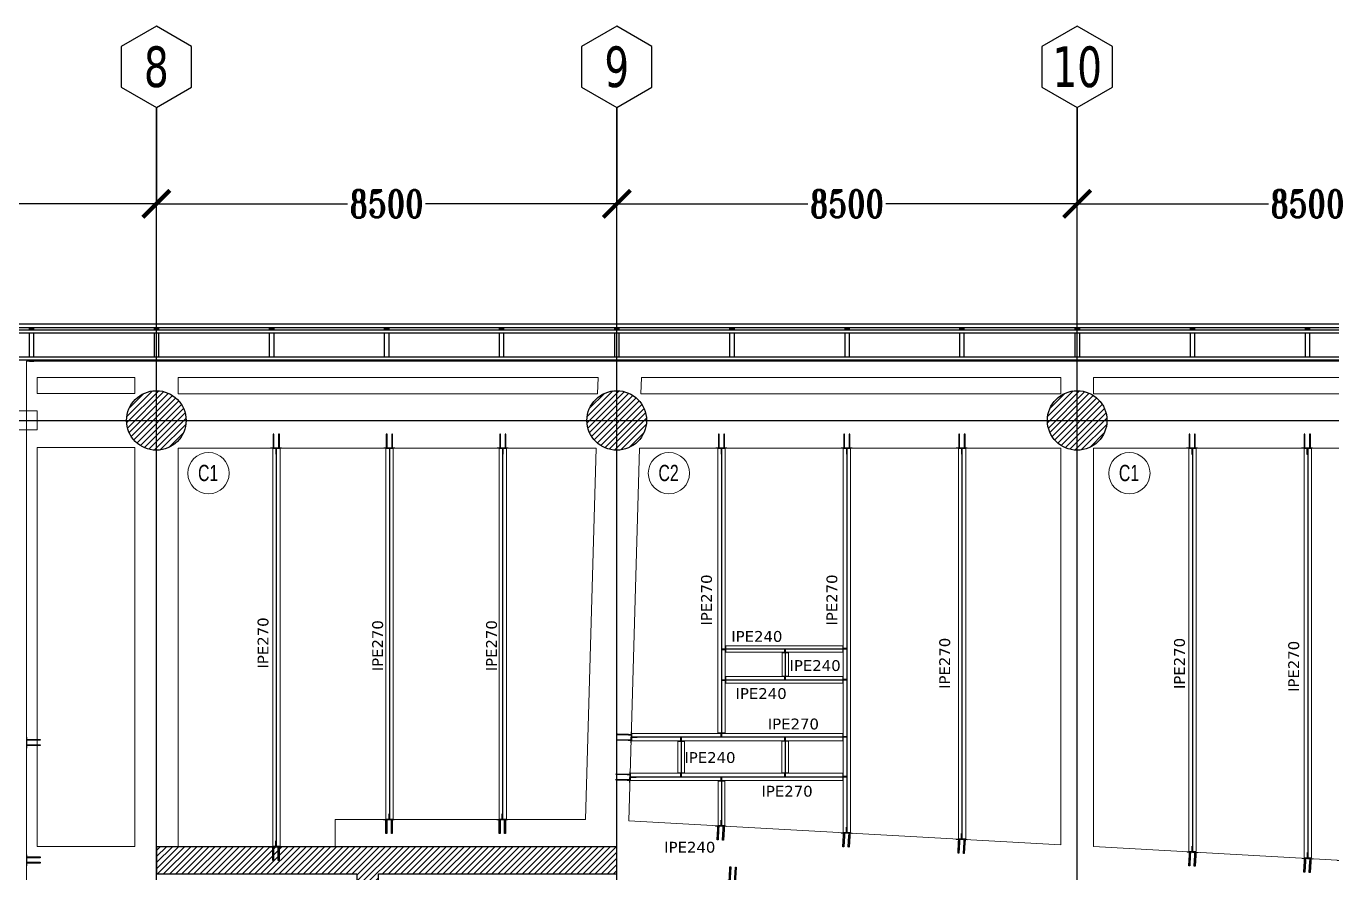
# Model space of a CAD drawing. Header units: millimetres. Extents: x -1682 to 79514, y -21906 to 33736.
# Drawn here: x 11012 to 35118, y 17147 to 32781 of the extents above; entities that cross this region are included whole.
import ezdxf
from ezdxf.enums import TextEntityAlignment as Align

# ---------------------------------------------------------------- set-up
doc = ezdxf.new("R2010")
doc.units = ezdxf.units.MM
doc.header["$LTSCALE"] = 0.9
for name, color, linetype, lineweight in [('0-3', 250, 'Continuous', 5), ('A_ALMA', 8, 'Continuous', 5), ('E_COLUMNAS-4', 1, 'Continuous', 25), ('E_TEXTO', 3, 'Continuous', 9), ('E_VIGAS', 8, 'Continuous', 9), ('E_VIGAS-1', 5, 'Continuous', 25), ('E_VIGAS-2', 10, 'Continuous', 25), ('HCB-PLATINA', 4, 'Continuous', 15), ('HCB-VIGAS', 4, 'Continuous', 15), ('VIGAS_HCB', 4, 'Continuous', 15)]:
    doc.layers.add(name, color=color, linetype=linetype, lineweight=lineweight)
for name, color, linetype in [('COTAS', 8, 'Continuous'), ('HCB-ACH_PANT', 253, 'Continuous'), ('HCB-ANCLAJE', 5, 'Continuous'), ('HCB-EJES', 1, 'Continuous'), ('HCB-ROTULOS', 2, 'Continuous'), ('HCB_PANTALLAS', 6, 'Continuous')]:
    doc.layers.add(name, color=color, linetype=linetype)
doc.styles.add('Arial Narrow', font='', dxfattribs={"width": 0.85, "height": 0.3})
doc.styles.add('ROMANT', font='romant.shx', dxfattribs={"width": 0.8})
doc.styles.add('VERDANA', font='verdana.ttf')
doc.styles.get('Arial Narrow').set_extended_font_data('Arial Narrow')
doc.dimstyles.new('1.125', dxfattribs={"dimscale": 0, "dimtxt": 500, "dimasz": 500, "dimexe": 4, "dimexo": 4, "dimgap": 15, "dimtad": 0, "dimdec": 0, "dimzin": 4, "dimdsep": 46, "dimtxsty": 'ROMANT', "dimblk": 'ARCHTICK', "dimcen": -10, "dimclrd": 256, "dimclrt": 3, "dimadec": 0, "dimazin": 0, "dimtfac": 1, "dimtdec": 0, "dimtix": 1, "dimtmove": 0, "dimatfit": 0, "dimldrblk": 'OBLIQUE', "dimfxl": 0.05, "dimtolj": 1, "dimtzin": 0, "dimarcsym": 0})

# ---------------------------------------------------------------- blocks, each defined once
blk = doc.blocks.new('EST_SFM_VIGA-METALICA-SECCION-C - EST_SFM_VIGA-METALICA-UPN160-1604346-PLANTA DE PISO 12 N_E_ _48_55m')
at = {"layer": 'E_VIGAS-1'}
for p, q in [((30.11, 0.018), (-30.277, 0.018)), ((-30.272, -0.047), (30.104, -0.047))]:
    blk.add_line(p, q, dxfattribs=at)
blk = doc.blocks.new('EST_SFM_VIGA-METALICA-SECCION-C - EST_SFM_VIGA-METALICA-UPN100-1526554-PLANTA DE PISO 12 N_E_ _48_55m')
at = {"layer": 'E_VIGAS-2'}
for p, q in [((34.942, 0.018), (-34.929, 0.018)), ((-34.929, -0.032), (34.942, -0.032))]:
    blk.add_line(p, q, dxfattribs=at)
blk = doc.blocks.new('EST_SFM_VIGA-METALICA-SECCION-C - EST_SFM_VIGA-METALICA-UPN100-1526616-PLANTA DE PISO 12 N_E_ _48_55m')
at = {"layer": 'E_VIGAS-2'}
for p, q in [((34.044, 0.032), (-34.827, 0.032)), ((-34.827, -0.018), (34.044, -0.018))]:
    blk.add_line(p, q, dxfattribs=at)
blk = doc.blocks.new('DCTIB_CNI_EST_MOD-1A-FAC_0001_rvt-2-PLANTA DE PISO 12 N_E_ _48_55m')
at = {"layer": 'E_VIGAS-1'}
for p, q in [((-68.003, 167.859), (-67.975, 167.859)), ((-68.003, 167.858), (-68.003, 167.859)), ((-67.921, 167.858), (-68.003, 167.858)), ((-68.003, 167.83), (-68.003, 167.858)), ((-67.965, 167.864), (-67.965, 167.878)), ((-67.965, 167.859), (-67.965, 167.864)), ((-67.96, 167.878), (-67.96, 167.864)), ((-67.96, 167.864), (-67.96, 167.859)), ((-67.949, 167.859), (-67.921, 167.859)), ((-67.921, 167.859), (-67.921, 167.858)), ((-67.921, 167.83), (-67.921, 167.858)), ((-65.703, 167.858), (-65.703, 167.859)), ((-65.703, 167.859), (-65.675, 167.859)), ((-65.621, 167.858), (-65.703, 167.858)), ((-65.703, 167.858), (-65.703, 167.83)), ((-65.665, 167.864), (-65.665, 167.878)), ((-65.665, 167.859), (-65.665, 167.864)), ((-65.66, 167.878), (-65.66, 167.864)), ((-65.66, 167.864), (-65.66, 167.859)), ((-65.649, 167.859), (-65.621, 167.859)), ((-65.621, 167.859), (-65.621, 167.858)), ((-65.621, 167.858), (-65.621, 167.83)), ((-63.578, 167.858), (-63.578, 167.859)), ((-63.578, 167.859), (-63.55, 167.859)), ((-63.496, 167.858), (-63.578, 167.858)), ((-63.578, 167.858), (-63.578, 167.83)), ((-63.578, 167.78), (-63.578, 167.33)), ((-63.54, 167.864), (-63.54, 167.878)), ((-63.54, 167.859), (-63.54, 167.864)), ((-63.535, 167.878), (-63.535, 167.864)), ((-63.535, 167.864), (-63.535, 167.859)), ((-63.524, 167.859), (-63.496, 167.859)), ((-63.496, 167.859), (-63.496, 167.858)), ((-63.496, 167.858), (-63.496, 167.83)), ((-61.453, 167.858), (-61.453, 167.859)), ((-61.453, 167.859), (-61.425, 167.859)), ((-61.371, 167.858), (-61.453, 167.858)), ((-61.453, 167.858), (-61.453, 167.83)), ((-61.415, 167.864), (-61.415, 167.878)), ((-61.415, 167.859), (-61.415, 167.864)), ((-61.41, 167.878), (-61.41, 167.864)), ((-61.41, 167.864), (-61.41, 167.859)), ((-61.399, 167.859), (-61.371, 167.859)), ((-61.371, 167.859), (-61.371, 167.858)), ((-61.371, 167.858), (-61.371, 167.83)), ((-59.328, 167.859), (-59.3, 167.859)), ((-59.328, 167.858), (-59.328, 167.859)), ((-59.246, 167.858), (-59.328, 167.858)), ((-59.328, 167.83), (-59.328, 167.858)), ((-59.29, 167.864), (-59.29, 167.878)), ((-59.29, 167.859), (-59.29, 167.864)), ((-59.285, 167.878), (-59.285, 167.864)), ((-59.285, 167.864), (-59.285, 167.859)), ((-59.274, 167.859), (-59.246, 167.859)), ((-59.246, 167.859), (-59.246, 167.858)), ((-59.246, 167.83), (-59.246, 167.858)), ((-59.246, 167.33), (-59.246, 167.78)), ((-57.203, 167.858), (-57.203, 167.859)), ((-57.203, 167.859), (-57.176, 167.859)), ((-57.121, 167.858), (-57.203, 167.858)), ((-57.203, 167.858), (-57.203, 167.83)), ((-57.165, 167.864), (-57.165, 167.878)), ((-57.165, 167.859), (-57.165, 167.864)), ((-57.16, 167.878), (-57.16, 167.864)), ((-57.16, 167.864), (-57.16, 167.859)), ((-57.149, 167.859), (-57.121, 167.859)), ((-57.121, 167.859), (-57.121, 167.858)), ((-57.121, 167.858), (-57.121, 167.83)), ((-55.078, 167.858), (-55.078, 167.859)), ((-55.078, 167.859), (-55.05, 167.859)), ((-54.996, 167.858), (-55.078, 167.858)), ((-55.078, 167.858), (-55.078, 167.83)), ((-55.04, 167.864), (-55.04, 167.878)), ((-55.04, 167.859), (-55.04, 167.864)), ((-55.035, 167.878), (-55.035, 167.864)), ((-55.035, 167.864), (-55.035, 167.859)), ((-55.024, 167.859), (-54.996, 167.859)), ((-54.996, 167.859), (-54.996, 167.858)), ((-54.996, 167.858), (-54.996, 167.83)), ((-52.953, 167.858), (-52.953, 167.859)), ((-52.953, 167.859), (-52.925, 167.859)), ((-52.871, 167.858), (-52.953, 167.858)), ((-52.953, 167.858), (-52.953, 167.83)), ((-52.915, 167.864), (-52.915, 167.878)), ((-52.915, 167.859), (-52.915, 167.864)), ((-52.91, 167.878), (-52.91, 167.864)), ((-52.91, 167.864), (-52.91, 167.859)), ((-52.899, 167.859), (-52.871, 167.859)), ((-52.871, 167.859), (-52.871, 167.858)), ((-52.871, 167.858), (-52.871, 167.83)), ((-50.828, 167.859), (-50.8, 167.859)), ((-50.828, 167.858), (-50.828, 167.859)), ((-50.746, 167.858), (-50.828, 167.858)), ((-50.828, 167.83), (-50.828, 167.858)), ((-50.79, 167.864), (-50.79, 167.878)), ((-50.79, 167.859), (-50.79, 167.864)), ((-50.785, 167.878), (-50.785, 167.864)), ((-50.785, 167.864), (-50.785, 167.859)), ((-50.774, 167.859), (-50.746, 167.859)), ((-50.746, 167.859), (-50.746, 167.858)), ((-50.746, 167.83), (-50.746, 167.858)), ((-48.703, 167.858), (-48.703, 167.859)), ((-48.703, 167.859), (-48.676, 167.859)), ((-48.621, 167.858), (-48.703, 167.858)), ((-48.703, 167.858), (-48.703, 167.83)), ((-48.665, 167.864), (-48.665, 167.878)), ((-48.665, 167.859), (-48.665, 167.864)), ((-48.66, 167.878), (-48.66, 167.864)), ((-48.66, 167.864), (-48.66, 167.859)), ((-48.649, 167.859), (-48.621, 167.859)), ((-48.621, 167.859), (-48.621, 167.858)), ((-48.621, 167.858), (-48.621, 167.83)), ((-48.621, 167.78), (-48.621, 167.33)), ((-46.578, 167.858), (-46.578, 167.859)), ((-46.578, 167.859), (-46.55, 167.859)), ((-46.496, 167.858), (-46.578, 167.858)), ((-46.578, 167.858), (-46.578, 167.83)), ((-46.54, 167.864), (-46.54, 167.878)), ((-46.54, 167.859), (-46.54, 167.864)), ((-46.535, 167.878), (-46.535, 167.864)), ((-46.535, 167.864), (-46.535, 167.859)), ((-46.524, 167.859), (-46.496, 167.859)), ((-46.496, 167.859), (-46.496, 167.858)), ((-46.496, 167.858), (-46.496, 167.83)), ((-44.453, 167.858), (-44.453, 167.859)), ((-44.453, 167.859), (-44.425, 167.859)), ((-44.371, 167.858), (-44.453, 167.858)), ((-44.453, 167.858), (-44.453, 167.83)), ((-44.415, 167.864), (-44.415, 167.878)), ((-44.415, 167.859), (-44.415, 167.864)), ((-44.41, 167.878), (-44.41, 167.864)), ((-44.41, 167.864), (-44.41, 167.859)), ((-44.399, 167.859), (-44.371, 167.859)), ((-44.371, 167.859), (-44.371, 167.858)), ((-44.371, 167.858), (-44.371, 167.83)), ((-68.003, 167.33), (-68.003, 167.778)), ((-67.921, 167.33), (-67.921, 167.778)), ((-65.703, 167.778), (-65.703, 167.33)), ((-65.621, 167.778), (-65.621, 167.33)), ((-63.496, 167.778), (-63.496, 167.33)), ((-61.453, 167.778), (-61.453, 167.33)), ((-61.371, 167.778), (-61.371, 167.33)), ((-59.328, 167.33), (-59.328, 167.778)), ((-57.203, 167.778), (-57.203, 167.33)), ((-57.121, 167.778), (-57.121, 167.33)), ((-55.078, 167.778), (-55.078, 167.33)), ((-54.996, 167.778), (-54.996, 167.33)), ((-52.953, 167.778), (-52.953, 167.33)), ((-52.871, 167.778), (-52.871, 167.33)), ((-50.828, 167.33), (-50.828, 167.778)), ((-50.746, 167.33), (-50.746, 167.778)), ((-48.703, 167.778), (-48.703, 167.33)), ((-46.578, 167.778), (-46.578, 167.33)), ((-46.496, 167.778), (-46.496, 167.33)), ((-44.453, 167.778), (-44.453, 167.33)), ((-44.371, 167.778), (-44.371, 167.33)), ((-68.003, 167.252), (-68.003, 167.28)), ((-67.921, 167.252), (-68.003, 167.252)), ((-67.921, 167.252), (-67.921, 167.28)), ((-65.703, 167.28), (-65.703, 167.263)), ((-65.621, 167.263), (-65.703, 167.263)), ((-65.621, 167.28), (-65.621, 167.263)), ((-63.578, 167.28), (-63.578, 167.263)), ((-63.496, 167.263), (-63.578, 167.263)), ((-63.496, 167.28), (-63.496, 167.263)), ((-61.453, 167.28), (-61.453, 167.263)), ((-61.371, 167.263), (-61.453, 167.263)), ((-61.371, 167.28), (-61.371, 167.263)), ((-59.328, 167.263), (-59.328, 167.28)), ((-59.246, 167.263), (-59.328, 167.263)), ((-59.246, 167.263), (-59.246, 167.28)), ((-57.203, 167.28), (-57.203, 167.263)), ((-57.121, 167.263), (-57.203, 167.263)), ((-57.121, 167.28), (-57.121, 167.263)), ((-55.078, 167.28), (-55.078, 167.263)), ((-54.996, 167.263), (-55.078, 167.263)), ((-54.996, 167.28), (-54.996, 167.263)), ((-52.953, 167.28), (-52.953, 167.26)), ((-52.871, 167.26), (-52.953, 167.26)), ((-52.871, 167.28), (-52.871, 167.26)), ((-50.828, 167.263), (-50.828, 167.28)), ((-50.746, 167.263), (-50.828, 167.263)), ((-50.746, 167.263), (-50.746, 167.28)), ((-48.703, 167.28), (-48.703, 167.263)), ((-48.621, 167.263), (-48.703, 167.263)), ((-48.621, 167.28), (-48.621, 167.263)), ((-46.578, 167.28), (-46.578, 167.263)), ((-46.496, 167.263), (-46.578, 167.263)), ((-46.496, 167.28), (-46.496, 167.263)), ((-44.453, 167.28), (-44.453, 167.263)), ((-44.371, 167.263), (-44.453, 167.263)), ((-44.371, 167.28), (-44.371, 167.263))]:
    blk.add_line(p, q, dxfattribs=at)
for points, knots in [([(-67.965, 167.864), (-67.965, 167.863), (-67.965, 167.862), (-67.967, 167.86), (-67.968, 167.86), (-67.97, 167.859), (-67.971, 167.859), (-67.972, 167.859), (-67.974, 167.859), (-67.975, 167.859)], [0, 0, 0, 0, 0.285714, 0.428571, 0.571429, 0.678571, 0.732143, 0.785714, 1, 1, 1, 1]), ([(-67.975, 167.859), (-67.974, 167.859), (-67.973, 167.859), (-67.97, 167.859), (-67.968, 167.86), (-67.966, 167.86), (-67.965, 167.862), (-67.965, 167.863), (-67.965, 167.864)], [0, 0, 0, 0, 0.142857, 0.285714, 0.428571, 0.571429, 0.785714, 1, 1, 1, 1]), ([(-67.96, 167.864), (-67.96, 167.863), (-67.959, 167.862), (-67.958, 167.86), (-67.956, 167.86), (-67.955, 167.859), (-67.954, 167.859), (-67.952, 167.859), (-67.95, 167.859), (-67.949, 167.859)], [0, 0, 0, 0, 0.285714, 0.428571, 0.571429, 0.678571, 0.732143, 0.785714, 1, 1, 1, 1]), ([(-67.949, 167.859), (-67.95, 167.859), (-67.951, 167.859), (-67.954, 167.859), (-67.956, 167.86), (-67.958, 167.86), (-67.959, 167.862), (-67.96, 167.863), (-67.96, 167.864)], [0, 0, 0, 0, 0.142857, 0.285714, 0.428571, 0.571429, 0.785714, 1, 1, 1, 1]), ([(-65.675, 167.859), (-65.674, 167.859), (-65.673, 167.859), (-65.67, 167.859), (-65.668, 167.86), (-65.666, 167.86), (-65.665, 167.862), (-65.665, 167.863), (-65.665, 167.864)], [0, 0, 0, 0, 0.142857, 0.285714, 0.428571, 0.571429, 0.785714, 1, 1, 1, 1]), ([(-65.665, 167.864), (-65.665, 167.863), (-65.665, 167.862), (-65.667, 167.86), (-65.668, 167.86), (-65.67, 167.859), (-65.671, 167.859), (-65.672, 167.859), (-65.674, 167.859), (-65.675, 167.859)], [0, 0, 0, 0, 0.285714, 0.428571, 0.571429, 0.678571, 0.732143, 0.785714, 1, 1, 1, 1]), ([(-65.649, 167.859), (-65.65, 167.859), (-65.651, 167.859), (-65.654, 167.859), (-65.656, 167.86), (-65.658, 167.86), (-65.659, 167.862), (-65.66, 167.863), (-65.66, 167.864)], [0, 0, 0, 0, 0.142857, 0.285714, 0.428571, 0.571429, 0.785714, 1, 1, 1, 1]), ([(-65.66, 167.864), (-65.66, 167.863), (-65.659, 167.862), (-65.658, 167.86), (-65.656, 167.86), (-65.655, 167.859), (-65.654, 167.859), (-65.652, 167.859), (-65.65, 167.859), (-65.649, 167.859)], [0, 0, 0, 0, 0.285714, 0.428571, 0.571429, 0.678571, 0.732143, 0.785714, 1, 1, 1, 1]), ([(-63.55, 167.859), (-63.549, 167.859), (-63.548, 167.859), (-63.545, 167.859), (-63.543, 167.86), (-63.541, 167.86), (-63.54, 167.862), (-63.54, 167.863), (-63.54, 167.864)], [0, 0, 0, 0, 0.142857, 0.285714, 0.428571, 0.571429, 0.785714, 1, 1, 1, 1]), ([(-63.54, 167.864), (-63.54, 167.863), (-63.54, 167.862), (-63.542, 167.86), (-63.543, 167.86), (-63.545, 167.859), (-63.546, 167.859), (-63.547, 167.859), (-63.549, 167.859), (-63.55, 167.859)], [0, 0, 0, 0, 0.285714, 0.428571, 0.571429, 0.678571, 0.732143, 0.785714, 1, 1, 1, 1]), ([(-63.524, 167.859), (-63.525, 167.859), (-63.526, 167.859), (-63.529, 167.859), (-63.531, 167.86), (-63.533, 167.86), (-63.534, 167.862), (-63.535, 167.863), (-63.535, 167.864)], [0, 0, 0, 0, 0.142857, 0.285714, 0.428571, 0.571429, 0.785714, 1, 1, 1, 1]), ([(-63.535, 167.864), (-63.535, 167.863), (-63.534, 167.862), (-63.533, 167.86), (-63.531, 167.86), (-63.53, 167.859), (-63.529, 167.859), (-63.527, 167.859), (-63.525, 167.859), (-63.524, 167.859)], [0, 0, 0, 0, 0.285714, 0.428571, 0.571429, 0.678571, 0.732143, 0.785714, 1, 1, 1, 1]), ([(-61.425, 167.859), (-61.424, 167.859), (-61.423, 167.859), (-61.42, 167.859), (-61.418, 167.86), (-61.416, 167.86), (-61.415, 167.862), (-61.415, 167.863), (-61.415, 167.864)], [0, 0, 0, 0, 0.142857, 0.285714, 0.428571, 0.571429, 0.785714, 1, 1, 1, 1]), ([(-61.415, 167.864), (-61.415, 167.863), (-61.415, 167.862), (-61.417, 167.86), (-61.418, 167.86), (-61.42, 167.859), (-61.421, 167.859), (-61.422, 167.859), (-61.424, 167.859), (-61.425, 167.859)], [0, 0, 0, 0, 0.285714, 0.428571, 0.571429, 0.678571, 0.732143, 0.785714, 1, 1, 1, 1]), ([(-61.399, 167.859), (-61.4, 167.859), (-61.401, 167.859), (-61.404, 167.859), (-61.406, 167.86), (-61.408, 167.86), (-61.409, 167.862), (-61.41, 167.863), (-61.41, 167.864)], [0, 0, 0, 0, 0.142857, 0.285714, 0.428571, 0.571429, 0.785714, 1, 1, 1, 1]), ([(-61.41, 167.864), (-61.41, 167.863), (-61.409, 167.862), (-61.408, 167.86), (-61.406, 167.86), (-61.405, 167.859), (-61.404, 167.859), (-61.402, 167.859), (-61.4, 167.859), (-61.399, 167.859)], [0, 0, 0, 0, 0.285714, 0.428571, 0.571429, 0.678571, 0.732143, 0.785714, 1, 1, 1, 1]), ([(-59.29, 167.864), (-59.29, 167.863), (-59.29, 167.862), (-59.292, 167.86), (-59.293, 167.86), (-59.295, 167.859), (-59.296, 167.859), (-59.297, 167.859), (-59.299, 167.859), (-59.3, 167.859)], [0, 0, 0, 0, 0.285714, 0.428571, 0.571429, 0.678571, 0.732143, 0.785714, 1, 1, 1, 1]), ([(-59.3, 167.859), (-59.299, 167.859), (-59.298, 167.859), (-59.295, 167.859), (-59.293, 167.86), (-59.291, 167.86), (-59.29, 167.862), (-59.29, 167.863), (-59.29, 167.864)], [0, 0, 0, 0, 0.142857, 0.285714, 0.428571, 0.571429, 0.785714, 1, 1, 1, 1]), ([(-59.285, 167.864), (-59.285, 167.863), (-59.284, 167.862), (-59.283, 167.86), (-59.281, 167.86), (-59.28, 167.859), (-59.279, 167.859), (-59.277, 167.859), (-59.275, 167.859), (-59.274, 167.859)], [0, 0, 0, 0, 0.285714, 0.428571, 0.571429, 0.678571, 0.732143, 0.785714, 1, 1, 1, 1]), ([(-59.274, 167.859), (-59.275, 167.859), (-59.276, 167.859), (-59.279, 167.859), (-59.281, 167.86), (-59.283, 167.86), (-59.284, 167.862), (-59.285, 167.863), (-59.285, 167.864)], [0, 0, 0, 0, 0.142857, 0.285714, 0.428571, 0.571429, 0.785714, 1, 1, 1, 1]), ([(-57.176, 167.859), (-57.175, 167.859), (-57.173, 167.859), (-57.171, 167.859), (-57.168, 167.86), (-57.167, 167.86), (-57.165, 167.862), (-57.165, 167.863), (-57.165, 167.864)], [0, 0, 0, 0, 0.142857, 0.285714, 0.428571, 0.571429, 0.785714, 1, 1, 1, 1]), ([(-57.165, 167.864), (-57.165, 167.863), (-57.165, 167.862), (-57.167, 167.86), (-57.168, 167.86), (-57.17, 167.859), (-57.171, 167.859), (-57.173, 167.859), (-57.174, 167.859), (-57.176, 167.859)], [0, 0, 0, 0, 0.285714, 0.428571, 0.571429, 0.678571, 0.732143, 0.785714, 1, 1, 1, 1]), ([(-57.149, 167.859), (-57.15, 167.859), (-57.152, 167.859), (-57.154, 167.859), (-57.156, 167.86), (-57.158, 167.86), (-57.16, 167.862), (-57.16, 167.863), (-57.16, 167.864)], [0, 0, 0, 0, 0.142857, 0.285714, 0.428571, 0.571429, 0.785714, 1, 1, 1, 1]), ([(-57.16, 167.864), (-57.16, 167.863), (-57.159, 167.862), (-57.158, 167.86), (-57.156, 167.86), (-57.155, 167.859), (-57.154, 167.859), (-57.152, 167.859), (-57.15, 167.859), (-57.149, 167.859)], [0, 0, 0, 0, 0.285714, 0.428571, 0.571429, 0.678571, 0.732143, 0.785714, 1, 1, 1, 1]), ([(-55.05, 167.859), (-55.049, 167.859), (-55.048, 167.859), (-55.045, 167.859), (-55.043, 167.86), (-55.041, 167.86), (-55.04, 167.862), (-55.04, 167.863), (-55.04, 167.864)], [0, 0, 0, 0, 0.142857, 0.285714, 0.428571, 0.571429, 0.785714, 1, 1, 1, 1]), ([(-55.04, 167.864), (-55.04, 167.863), (-55.04, 167.862), (-55.042, 167.86), (-55.043, 167.86), (-55.045, 167.859), (-55.046, 167.859), (-55.047, 167.859), (-55.049, 167.859), (-55.05, 167.859)], [0, 0, 0, 0, 0.285714, 0.428571, 0.571429, 0.678571, 0.732143, 0.785714, 1, 1, 1, 1]), ([(-55.024, 167.859), (-55.025, 167.859), (-55.026, 167.859), (-55.029, 167.859), (-55.031, 167.86), (-55.033, 167.86), (-55.034, 167.862), (-55.035, 167.863), (-55.035, 167.864)], [0, 0, 0, 0, 0.142857, 0.285714, 0.428571, 0.571429, 0.785714, 1, 1, 1, 1]), ([(-55.035, 167.864), (-55.035, 167.863), (-55.034, 167.862), (-55.033, 167.86), (-55.031, 167.86), (-55.03, 167.859), (-55.029, 167.859), (-55.027, 167.859), (-55.025, 167.859), (-55.024, 167.859)], [0, 0, 0, 0, 0.285714, 0.428571, 0.571429, 0.678571, 0.732143, 0.785714, 1, 1, 1, 1]), ([(-52.925, 167.859), (-52.924, 167.859), (-52.923, 167.859), (-52.92, 167.859), (-52.918, 167.86), (-52.916, 167.86), (-52.915, 167.862), (-52.915, 167.863), (-52.915, 167.864)], [0, 0, 0, 0, 0.142857, 0.285714, 0.428571, 0.571429, 0.785714, 1, 1, 1, 1]), ([(-52.915, 167.864), (-52.915, 167.863), (-52.915, 167.862), (-52.917, 167.86), (-52.918, 167.86), (-52.92, 167.859), (-52.921, 167.859), (-52.922, 167.859), (-52.924, 167.859), (-52.925, 167.859)], [0, 0, 0, 0, 0.285714, 0.428571, 0.571429, 0.678571, 0.732143, 0.785714, 1, 1, 1, 1]), ([(-52.899, 167.859), (-52.9, 167.859), (-52.901, 167.859), (-52.904, 167.859), (-52.906, 167.86), (-52.908, 167.86), (-52.909, 167.862), (-52.91, 167.863), (-52.91, 167.864)], [0, 0, 0, 0, 0.142857, 0.285714, 0.428571, 0.571429, 0.785714, 1, 1, 1, 1]), ([(-52.91, 167.864), (-52.91, 167.863), (-52.909, 167.862), (-52.908, 167.86), (-52.906, 167.86), (-52.905, 167.859), (-52.904, 167.859), (-52.902, 167.859), (-52.9, 167.859), (-52.899, 167.859)], [0, 0, 0, 0, 0.285714, 0.428571, 0.571429, 0.678571, 0.732143, 0.785714, 1, 1, 1, 1]), ([(-50.79, 167.864), (-50.79, 167.863), (-50.79, 167.862), (-50.792, 167.86), (-50.793, 167.86), (-50.795, 167.859), (-50.796, 167.859), (-50.797, 167.859), (-50.799, 167.859), (-50.8, 167.859)], [0, 0, 0, 0, 0.285714, 0.428571, 0.571429, 0.678571, 0.732143, 0.785714, 1, 1, 1, 1]), ([(-50.8, 167.859), (-50.799, 167.859), (-50.798, 167.859), (-50.795, 167.859), (-50.793, 167.86), (-50.791, 167.86), (-50.79, 167.862), (-50.79, 167.863), (-50.79, 167.864)], [0, 0, 0, 0, 0.142857, 0.285714, 0.428571, 0.571429, 0.785714, 1, 1, 1, 1]), ([(-50.785, 167.864), (-50.785, 167.863), (-50.784, 167.862), (-50.783, 167.86), (-50.781, 167.86), (-50.78, 167.859), (-50.779, 167.859), (-50.777, 167.859), (-50.775, 167.859), (-50.774, 167.859)], [0, 0, 0, 0, 0.285714, 0.428571, 0.571429, 0.678571, 0.732143, 0.785714, 1, 1, 1, 1]), ([(-50.774, 167.859), (-50.775, 167.859), (-50.776, 167.859), (-50.779, 167.859), (-50.781, 167.86), (-50.783, 167.86), (-50.784, 167.862), (-50.785, 167.863), (-50.785, 167.864)], [0, 0, 0, 0, 0.142857, 0.285714, 0.428571, 0.571429, 0.785714, 1, 1, 1, 1]), ([(-48.676, 167.859), (-48.675, 167.859), (-48.673, 167.859), (-48.671, 167.859), (-48.668, 167.86), (-48.667, 167.86), (-48.665, 167.862), (-48.665, 167.863), (-48.665, 167.864)], [0, 0, 0, 0, 0.142857, 0.285714, 0.428571, 0.571429, 0.785714, 1, 1, 1, 1]), ([(-48.665, 167.864), (-48.665, 167.863), (-48.665, 167.862), (-48.667, 167.86), (-48.668, 167.86), (-48.67, 167.859), (-48.671, 167.859), (-48.673, 167.859), (-48.674, 167.859), (-48.676, 167.859)], [0, 0, 0, 0, 0.285714, 0.428571, 0.571429, 0.678571, 0.732143, 0.785714, 1, 1, 1, 1]), ([(-48.649, 167.859), (-48.65, 167.859), (-48.652, 167.859), (-48.654, 167.859), (-48.656, 167.86), (-48.658, 167.86), (-48.66, 167.862), (-48.66, 167.863), (-48.66, 167.864)], [0, 0, 0, 0, 0.142857, 0.285714, 0.428571, 0.571429, 0.785714, 1, 1, 1, 1]), ([(-48.66, 167.864), (-48.66, 167.863), (-48.659, 167.862), (-48.658, 167.86), (-48.656, 167.86), (-48.655, 167.859), (-48.654, 167.859), (-48.652, 167.859), (-48.65, 167.859), (-48.649, 167.859)], [0, 0, 0, 0, 0.285714, 0.428571, 0.571429, 0.678571, 0.732143, 0.785714, 1, 1, 1, 1]), ([(-46.55, 167.859), (-46.549, 167.859), (-46.548, 167.859), (-46.545, 167.859), (-46.543, 167.86), (-46.541, 167.86), (-46.54, 167.862), (-46.54, 167.863), (-46.54, 167.864)], [0, 0, 0, 0, 0.142857, 0.285714, 0.428571, 0.571429, 0.785714, 1, 1, 1, 1]), ([(-46.54, 167.864), (-46.54, 167.863), (-46.54, 167.862), (-46.542, 167.86), (-46.543, 167.86), (-46.545, 167.859), (-46.546, 167.859), (-46.547, 167.859), (-46.549, 167.859), (-46.55, 167.859)], [0, 0, 0, 0, 0.285714, 0.428571, 0.571429, 0.678571, 0.732143, 0.785714, 1, 1, 1, 1]), ([(-46.524, 167.859), (-46.525, 167.859), (-46.526, 167.859), (-46.529, 167.859), (-46.531, 167.86), (-46.533, 167.86), (-46.534, 167.862), (-46.535, 167.863), (-46.535, 167.864)], [0, 0, 0, 0, 0.142857, 0.285714, 0.428571, 0.571429, 0.785714, 1, 1, 1, 1]), ([(-46.535, 167.864), (-46.535, 167.863), (-46.534, 167.862), (-46.533, 167.86), (-46.531, 167.86), (-46.53, 167.859), (-46.529, 167.859), (-46.527, 167.859), (-46.525, 167.859), (-46.524, 167.859)], [0, 0, 0, 0, 0.285714, 0.428571, 0.571429, 0.678571, 0.732143, 0.785714, 1, 1, 1, 1]), ([(-44.425, 167.859), (-44.424, 167.859), (-44.423, 167.859), (-44.42, 167.859), (-44.418, 167.86), (-44.416, 167.86), (-44.415, 167.862), (-44.415, 167.863), (-44.415, 167.864)], [0, 0, 0, 0, 0.142857, 0.285714, 0.428571, 0.571429, 0.785714, 1, 1, 1, 1]), ([(-44.415, 167.864), (-44.415, 167.863), (-44.415, 167.862), (-44.417, 167.86), (-44.418, 167.86), (-44.42, 167.859), (-44.421, 167.859), (-44.422, 167.859), (-44.424, 167.859), (-44.425, 167.859)], [0, 0, 0, 0, 0.285714, 0.428571, 0.571429, 0.678571, 0.732143, 0.785714, 1, 1, 1, 1]), ([(-44.399, 167.859), (-44.4, 167.859), (-44.401, 167.859), (-44.404, 167.859), (-44.406, 167.86), (-44.408, 167.86), (-44.409, 167.862), (-44.41, 167.863), (-44.41, 167.864)], [0, 0, 0, 0, 0.142857, 0.285714, 0.428571, 0.571429, 0.785714, 1, 1, 1, 1]), ([(-44.41, 167.864), (-44.41, 167.863), (-44.409, 167.862), (-44.408, 167.86), (-44.406, 167.86), (-44.405, 167.859), (-44.404, 167.859), (-44.402, 167.859), (-44.4, 167.859), (-44.399, 167.859)], [0, 0, 0, 0, 0.285714, 0.428571, 0.571429, 0.678571, 0.732143, 0.785714, 1, 1, 1, 1])]:
    blk.add_open_spline(points, degree=3, knots=knots, dxfattribs=at)
for name, p in [('EST_SFM_VIGA-METALICA-SECCION-C - EST_SFM_VIGA-METALICA-UPN160-1604346-PLANTA DE PISO 12 N_E_ _48_55m', (-40.081, 167.925)), ('EST_SFM_VIGA-METALICA-SECCION-C - EST_SFM_VIGA-METALICA-UPN100-1526554-PLANTA DE PISO 12 N_E_ _48_55m', (-40.169, 167.812)), ('EST_SFM_VIGA-METALICA-SECCION-C - EST_SFM_VIGA-METALICA-UPN100-1526616-PLANTA DE PISO 12 N_E_ _48_55m', (-39.77, 167.298))]:
    blk.add_blockref(name, p, dxfattribs=at)
blk = doc.blocks.new('CNI_TAG COLUMNAS CONCRETO MARCA - CNI_COLUMNA CONCRETO-582370-PLANTA DE PISO 12 N_E_ _48_55m')
at = {"layer": 'E_TEXTO'}
for start, end in [(360, 180), (180, 360)]:
    blk.add_arc((0.00026, -0.00015), 0.00254, start, end, dxfattribs=at)
blk = doc.blocks.new('_ArchTick')
at = {"color": 0, "linetype": 'ByBlock', "const_width": 0.15}
blk.add_lwpolyline([(-0.5, -0.5), (0.5, 0.5)], dxfattribs=at)
blk = doc.blocks.new('*D480')
at = {"layer": 'COTAS', "color": 0, "lineweight": -2, "transparency": 16777216}
for p, q in [((4916, 31277), (4916, 29496)), ((13416, 31277), (13416, 29496))]:
    blk.add_line(p, q, dxfattribs=at)
at = {"layer": 'COTAS', "lineweight": -2, "transparency": 16777216}
for p, q in [((4916, 29500), (8446, 29500)), ((13416, 29500), (9886, 29500))]:
    blk.add_line(p, q, dxfattribs=at)
at = {"layer": 'Defpoints', "color": 0, "transparency": 16777216}
for p in [(4916, 31281), (13416, 31281), (4916, 29500)]:
    blk.add_point(p, dxfattribs=at)
at = {"layer": 'COTAS', "lineweight": -2, "transparency": 16777216, "xscale": 500, "yscale": 500, "zscale": 500, "rotation": 180}
blk.add_blockref('_ArchTick', (4916, 29500), dxfattribs=at)
at = {"layer": 'COTAS', "lineweight": -2, "transparency": 16777216, "xscale": 500, "yscale": 500, "zscale": 500}
blk.add_blockref('_ArchTick', (13416, 29500), dxfattribs=at)
at = {"layer": 'COTAS', "color": 3, "transparency": 16777216, "insert": (9166, 29500), "char_height": 500, "attachment_point": 5, "style": 'ROMANT'}
blk.add_mtext('\\A1;8500', dxfattribs=at)
blk = doc.blocks.new('_Oblique')
at = {"color": 0, "linetype": 'ByBlock', "lineweight": -2}
blk.add_line((-0.5, -0.5), (0.5, 0.5), dxfattribs=at)
blk = doc.blocks.new('*D481')
at = {"layer": 'COTAS', "color": 0, "lineweight": -2, "transparency": 16777216}
for p, q in [((13416, 31277), (13416, 29496)), ((21916, 31277), (21916, 29496))]:
    blk.add_line(p, q, dxfattribs=at)
at = {"layer": 'COTAS', "lineweight": -2, "transparency": 16777216}
for p, q in [((13416, 29500), (16946, 29500)), ((21916, 29500), (18386, 29500))]:
    blk.add_line(p, q, dxfattribs=at)
at = {"layer": 'Defpoints', "color": 0, "transparency": 16777216}
for p in [(13416, 31281), (21916, 31281), (13416, 29500)]:
    blk.add_point(p, dxfattribs=at)
at = {"layer": 'COTAS', "lineweight": -2, "transparency": 16777216, "xscale": 500, "yscale": 500, "zscale": 500, "rotation": 180}
blk.add_blockref('_ArchTick', (13416, 29500), dxfattribs=at)
at = {"layer": 'COTAS', "lineweight": -2, "transparency": 16777216, "xscale": 500, "yscale": 500, "zscale": 500}
blk.add_blockref('_ArchTick', (21916, 29500), dxfattribs=at)
at = {"layer": 'COTAS', "color": 3, "transparency": 16777216, "insert": (17666, 29500), "char_height": 500, "attachment_point": 5, "style": 'ROMANT'}
blk.add_mtext('\\A1;8500', dxfattribs=at)
blk = doc.blocks.new('*D482')
at = {"layer": 'COTAS', "color": 0, "lineweight": -2, "transparency": 16777216}
for p, q in [((21916, 31277), (21916, 29496)), ((30416, 31277), (30416, 29496))]:
    blk.add_line(p, q, dxfattribs=at)
at = {"layer": 'COTAS', "lineweight": -2, "transparency": 16777216}
for p, q in [((21916, 29500), (25446, 29500)), ((30416, 29500), (26886, 29500))]:
    blk.add_line(p, q, dxfattribs=at)
at = {"layer": 'Defpoints', "color": 0, "transparency": 16777216}
for p in [(21916, 31281), (30416, 31281), (21916, 29500)]:
    blk.add_point(p, dxfattribs=at)
at = {"layer": 'COTAS', "lineweight": -2, "transparency": 16777216, "xscale": 500, "yscale": 500, "zscale": 500, "rotation": 180}
blk.add_blockref('_ArchTick', (21916, 29500), dxfattribs=at)
at = {"layer": 'COTAS', "lineweight": -2, "transparency": 16777216, "xscale": 500, "yscale": 500, "zscale": 500}
blk.add_blockref('_ArchTick', (30416, 29500), dxfattribs=at)
at = {"layer": 'COTAS', "color": 3, "transparency": 16777216, "insert": (26166, 29500), "char_height": 500, "attachment_point": 5, "style": 'ROMANT'}
blk.add_mtext('\\A1;8500', dxfattribs=at)
blk = doc.blocks.new('*D483')
at = {"layer": 'COTAS', "color": 0, "lineweight": -2, "transparency": 16777216}
for p, q in [((30416, 31277), (30416, 29496)), ((38916, 31277), (38916, 29496))]:
    blk.add_line(p, q, dxfattribs=at)
at = {"layer": 'COTAS', "lineweight": -2, "transparency": 16777216}
for p, q in [((30416, 29500), (33946, 29500)), ((38916, 29500), (35386, 29500))]:
    blk.add_line(p, q, dxfattribs=at)
at = {"layer": 'Defpoints', "color": 0, "transparency": 16777216}
for p in [(30416, 31281), (38916, 31281), (30416, 29500)]:
    blk.add_point(p, dxfattribs=at)
at = {"layer": 'COTAS', "lineweight": -2, "transparency": 16777216, "xscale": 500, "yscale": 500, "zscale": 500, "rotation": 180}
blk.add_blockref('_ArchTick', (30416, 29500), dxfattribs=at)
at = {"layer": 'COTAS', "lineweight": -2, "transparency": 16777216, "xscale": 500, "yscale": 500, "zscale": 500}
blk.add_blockref('_ArchTick', (38916, 29500), dxfattribs=at)
at = {"layer": 'COTAS', "color": 3, "transparency": 16777216, "insert": (34666, 29500), "char_height": 500, "attachment_point": 5, "style": 'ROMANT'}
blk.add_mtext('\\A1;8500', dxfattribs=at)
blk = doc.blocks.new('CX-CONC')
at = {"layer": 'HCB-ANCLAJE'}
for points in [[(-50, -8), (-46, -6), (-42, -8), (-40, -8), (-38, -14), (-38, -52), (-38, -256), (-54, -256), (-54, -52), (-54, -14), (-52, -8)], [(50, -8), (54, -6), (58, -8), (60, -8), (62, -14), (62, -52), (62, -256), (46, -256), (46, -52), (46, -14), (48, -8)]]:
    blk.add_lwpolyline(points, close=True, dxfattribs=at)
at = {"layer": 'HCB-PLATINA'}
blk.add_lwpolyline([(-100, -6), (100, -6), (100, 0), (-100, 0)], close=True, dxfattribs=at)

msp = doc.modelspace()

# ---------------------------------------------------------------- hatches: boundary and pattern name
at = {"layer": 'HCB-ACH_PANT'}
h = msp.add_hatch(dxfattribs=at)
h.set_pattern_fill('ANSI31', color=256, scale=25)
h.set_pattern_definition([(45, (769.764, -3e-10), (-56.1266, 56.1266), [])])
edge = h.paths.add_edge_path()
edge.add_arc((13416, 25500), 550, 0, 360)
h = msp.add_hatch(dxfattribs=at)
h.set_pattern_fill('ANSI31', color=256, scale=25)
h.set_pattern_definition([(45, (9269.764, -3e-10), (-56.1266, 56.1266), [])])
edge = h.paths.add_edge_path()
edge.add_arc((21916, 25500), 550, 0, 360)
h = msp.add_hatch(dxfattribs=at)
h.set_pattern_fill('ANSI31', color=256, scale=25)
h.set_pattern_definition([(45, (17769.764, -3e-10), (-56.1266, 56.1266), [])])
edge = h.paths.add_edge_path()
edge.add_arc((30416, 25500), 550, 0, 360)
h = msp.add_hatch(dxfattribs=at)
h.set_pattern_fill('ANSI31', color=256, scale=25)
h.set_pattern_definition([(45, (-16260.55, -55448.78), (-56.1266, 56.1266), [])])
h.paths.add_polyline_path([(13419.1, 8370.1), (13419.1, 7870.1), (21919.1, 7870.1), (21919.1, 8370.1), (17519, 8370.1), (17519, 17130.1), (21919.1, 17130.1), (21919.1, 17630.1), (13419.1, 17630.1), (13419.1, 17130.1), (17119, 17130.1), (17119, 8370.1)])

# ---------------------------------------------------------------- linework, layer by layer
for points in [[(15629.5, 24880.1), (15629.5, 24990.1), (15623.5, 24990.1), (15623.5, 24880.1)], [(17723.7, 24880.1), (17723.7, 24990.1), (17717.7, 24990.1), (17717.7, 24880.1)], [(19818.2, 24880.1), (19818.2, 24990.1), (19812.2, 24990.1), (19812.2, 24880.1)], [(23849, 24880.1), (23849, 24990.1), (23843, 24990.1), (23843, 24880.1)], [(26162.7, 24880), (26162.7, 24990), (26156.7, 24990), (26156.7, 24880)], [(28287.7, 24880.1), (28287.7, 24990.1), (28281.7, 24990.1), (28281.7, 24880.1)], [(32537.7, 24880.1), (32537.7, 24990.1), (32531.7, 24990.1), (32531.7, 24880.1)], [(34662.7, 24880.1), (34662.7, 24990.1), (34656.7, 24990.1), (34656.7, 24880.1)], [(22292.1, 19644), (22182.1, 19644.1), (22182.1, 19650.1), (22292.1, 19650)], [(22271.3, 18909), (22161.3, 18909), (22161.3, 18915), (22271.3, 18915)], [(17719.2, 18240.2), (17719.2, 18130.2), (17713.2, 18130.2), (17713.2, 18240.2)], [(19809.2, 18240.2), (19809.2, 18130.2), (19803.2, 18130.2), (19803.2, 18240.2)], [(23847.9, 18122.6), (23847.9, 18012.6), (23841.9, 18012.6), (23841.9, 18122.6)], [(26162.6, 17994.1), (26162.6, 17884.1), (26156.6, 17884.1), (26156.6, 17994.1)], [(28287.7, 17876.5), (28287.7, 17766.5), (28281.7, 17766.5), (28281.7, 17876.5)], [(15629.3, 17740.1), (15629.3, 17630.1), (15623.3, 17630.1), (15623.3, 17740.1)], [(32542.6, 17641), (32542.6, 17531), (32536.6, 17531), (32536.6, 17641)], [(34672.6, 17523.1), (34672.6, 17413.1), (34666.6, 17413.1), (34666.6, 17523.1)]]:
    msp.add_lwpolyline(points, close=True)
at = {"layer": 'A_ALMA'}
for p, q in [((15629.2, 17640.2), (15629.2, 24980)), ((15635.8, 17640.2), (15635.8, 24980)), ((17719.2, 18140.2), (17719.2, 24980)), ((17725.8, 18140.2), (17725.8, 24980)), ((19809.2, 18140.2), (19809.2, 24980)), ((19815.8, 18140.2), (19815.8, 24980)), ((23848.7, 19730.8), (23848.7, 24980)), ((23855.3, 19730.8), (23855.3, 24980)), ((26162.6, 17892.6), (26162.6, 24980)), ((26169.2, 17894.1), (26169.2, 24980)), ((28287.6, 17775.9), (28287.6, 24980)), ((28294.2, 17775.9), (28294.2, 24980)), ((32542.6, 17541.3), (32542.6, 24980)), ((32549.2, 17541.3), (32549.2, 24980)), ((34672.6, 17422.5), (34672.6, 24980)), ((34679.2, 17423.6), (34679.2, 24980)), ((23929.5, 21283.3), (26089.4, 21283.3)), ((23929.5, 21277.1), (26089.4, 21277.1)), ((25024, 20780.2), (25024, 21210.2)), ((25030.2, 20780.2), (25030.2, 21210.2)), ((23929.5, 20713.3), (26089.4, 20713.3)), ((23929.5, 20707.1), (26089.4, 20707.1)), ((22192.1, 19656.6), (26089.5, 19656.6)), ((22192.1, 19650), (26089.5, 19650)), ((23103, 18995.9), (23103, 19576.1)), ((23109.2, 18995.9), (23109.2, 19576.1)), ((25023, 18995.9), (25023, 19576.1)), ((25029.2, 18995.9), (25029.2, 19576.1)), ((22171.2, 18921.6), (26089.5, 18921.6)), ((22171.2, 18915), (26089.5, 18915)), ((23847.9, 18012.6), (23847.9, 18840.9)), ((23854.1, 18022.6), (23854.1, 18840.9)), ((23847.9, 18011.9), (23847.9, 18011.9)), ((23854.1, 18011.6), (23854.1, 18011.6))]:
    msp.add_line(p, q, dxfattribs=at)
at = {"layer": 'E_COLUMNAS-4', "color": 6}
for centre in [(13416, 25500), (21916, 25500), (30416, 25500)]:
    msp.add_circle(centre, 550, dxfattribs=at)
at = {"layer": 'E_VIGAS'}
for points in [[(11017, 26595.9), (11017, -1095.9), (66817.2, -1095.8), (66817.1, 26595.9)], [(13016.9, 26000), (13016.9, 26295.9), (11217, 26295.9), (11217, 26000)], [(13816.9, 25990), (21562.7, 25990), (21571.4, 26295.9), (13816.9, 26295.9)], [(22363, 25990), (30117, 25990), (30117, 26295.9), (22371.7, 26295.9)], [(13016.9, 25000), (11217, 25000), (11217, 17632.5), (13016.9, 17632.5)], [(22334.5, 24990), (22138, 18106.5), (30117, 17664.9), (30117, 24990)], [(30717, 24990), (30717, 17631.7), (35215.2, 17382.7), (35214.8, 17375.2), (38704.6, 17375.2), (38589, 24990)]]:
    msp.add_lwpolyline(points, close=True, dxfattribs=at)
for points in [[(38569.2, 26295.9), (30717, 26295.9), (30717, 25990), (38573.7, 25990)], [(13816.9, 17620.2), (13816.9, 24990), (21534.1, 24990), (21338.4, 18130.1), (16717, 18130.1), (16717, 17632.5)]]:
    msp.add_lwpolyline(points, dxfattribs=at)
at = {"layer": 'HCB-EJES'}
for p, q in [((13416, -5780.2), (13416, 31280.5)), ((21916, -5780.2), (21916, 31280.5)), ((30416, -5780.2), (30416, 31280.5)), ((-182.3, 25500), (78014.3, 25500))]:
    msp.add_line(p, q, dxfattribs=at)
at = {"layer": 'HCB-ROTULOS'}
for points in [[(12766.4, 31655.5), (13416, 31280.5), (14065.5, 31655.5), (14065.5, 32405.5), (13416, 32780.5), (12766.4, 32405.5)], [(21266.4, 31655.5), (21916, 31280.5), (22565.5, 31655.5), (22565.5, 32405.5), (21916, 32780.5), (21266.4, 32405.5)], [(29766.4, 31655.5), (30416, 31280.5), (31065.5, 31655.5), (31065.5, 32405.5), (30416, 32780.5), (29766.4, 32405.5)]]:
    msp.add_lwpolyline(points, close=True, dxfattribs=at)
at = {"layer": 'HCB-VIGAS'}
for points in [[(23855.3, 21277.1), (23855.3, 21267.1), (23919.5, 21267.1), (23919.5, 21277.1)], [(23929.5, 21277.1), (23929.5, 21283.3), (23865.3, 21283.3), (23865.3, 21277.1)], [(25024, 21277.1), (25014, 21277.1), (25014, 21220.2), (25024, 21220.2)], [(25024, 21210.2), (25030.2, 21210.2), (25030.2, 21267.1), (25024, 21267.1)], [(26089.4, 21283.3), (26089.4, 21277.1), (26152.6, 21277.1), (26152.6, 21283.3)], [(26162.6, 21283.3), (26162.6, 21293.3), (26098.4, 21293.3), (26098.4, 21283.3)], [(25024, 20713.3), (25014, 20713.3), (25014, 20770.2), (25024, 20770.2)], [(25024, 20780.2), (25030.2, 20780.2), (25030.2, 20723.3), (25024, 20723.3)], [(23855.3, 20707.1), (23855.3, 20697.1), (23919.5, 20697.1), (23919.5, 20707.1)], [(23929.5, 20707.1), (23929.5, 20713.3), (23865.3, 20713.3), (23865.3, 20707.1)], [(26089.4, 20713.3), (26089.4, 20707.1), (26152.6, 20707.1), (26152.6, 20713.3)], [(26162.6, 20713.3), (26162.6, 20723.3), (26098.4, 20723.3), (26098.4, 20713.3)], [(23103, 19650), (23093, 19650), (23093, 19586.1), (23103, 19586.1)], [(23103, 19576.1), (23109.2, 19576.1), (23109.2, 19640), (23103, 19640)], [(23848.7, 19656.6), (23838.7, 19656.6), (23838.7, 19721.3), (23848.7, 19721.3)], [(23848.7, 19730.8), (23855.3, 19730.8), (23855.3, 19666.6), (23848.7, 19666.6)], [(25023, 19650), (25013, 19650), (25013, 19586.7), (25023, 19586.7)], [(25023, 19576.1), (25029.2, 19576.1), (25029.2, 19640), (25023, 19640)], [(26089.5, 19650), (26089.5, 19656.6), (26152.6, 19656.6), (26152.6, 19650)], [(26162.6, 19656.6), (26162.6, 19666.6), (26098.4, 19666.6), (26098.4, 19656.6)], [(23103, 18921.6), (23093, 18921.6), (23093, 18985.8), (23103, 18985.8)], [(23103, 18995.9), (23109.2, 18995.9), (23109.2, 18931.6), (23103, 18931.6)], [(23847.9, 18915), (23837.9, 18915), (23837.9, 18850.9), (23847.9, 18850.9)], [(23847.9, 18840.9), (23854.1, 18840.9), (23854.1, 18905), (23847.9, 18905)], [(25023, 18921.6), (25013, 18921.6), (25013, 18986), (25023, 18986)], [(25023, 18996), (25029.2, 18996), (25029.2, 18931.6), (25023, 18931.6)], [(26089.5, 18921.6), (26089.5, 18915), (26152.6, 18915), (26152.6, 18921.6)], [(26162.6, 18921.6), (26162.6, 18931.6), (26098.4, 18931.6), (26098.4, 18921.6)]]:
    msp.add_lwpolyline(points, close=True, dxfattribs=at)
at = {"layer": 'HCB_PANTALLAS'}
msp.add_lwpolyline([(13419.1, 8370.1), (13419.1, 7870.1), (21919.1, 7870.1), (21919.1, 8370.1), (17519, 8370.1), (17519, 17130.1), (21919.1, 17130.1), (21919.1, 17630.1), (13419.1, 17630.1), (13419.1, 17130.1), (17119, 17130.1), (17119, 8370.1)], close=True, dxfattribs=at)
at = {"layer": 'VIGAS_HCB'}
for points in [[(5152, 25325), (11217, 25325.4), (11217, 25675.4), (5152, 25675)], [(15565, 17640.1), (15700, 17640.1), (15700, 24980), (15565, 24980)], [(17655, 18140.2), (17790, 18140.2), (17790, 24980), (17655, 24980)], [(19745, 18140.1), (19880, 18140.1), (19880, 24980), (19745, 24980)], [(23784.5, 24980), (23919.5, 24980), (23919.5, 19730.8), (23784.5, 19730.8)], [(26098.4, 24980), (26233.4, 24980), (26233.4, 17894.1), (26098.4, 17894.1)], [(28223.4, 24980), (28358.4, 24980), (28358.4, 17776.5), (28223.4, 17776.5)], [(32478.4, 24980), (32613.4, 24980), (32613.4, 17541.3), (32478.4, 17541.3)], [(34608.4, 24980), (34743.4, 24980), (34743.4, 17423.6), (34608.4, 17423.6)], [(26089.4, 21220.2), (23929.5, 21220.2), (23929.5, 21340.2), (26089.4, 21340.2)], [(25087.2, 20780.2), (24967.2, 20780.2), (24967.2, 21210.2), (25087.2, 21210.2)], [(26089.4, 20650.2), (23929.5, 20650.2), (23929.5, 20770.2), (26089.4, 20770.2)], [(22192.1, 19720.8), (26089.5, 19722), (26089.5, 19587), (22192.1, 19585.8)], [(23046.1, 19576.1), (23166.1, 19576.1), (23166.1, 18995.9), (23046.1, 18995.9)], [(24966.1, 19576.7), (25086.1, 19576.7), (25086.2, 18996), (24966.2, 18996)], [(22171.3, 18985.8), (26089.5, 18986.1), (26089.5, 18851.1), (22171.3, 18850.8)], [(23791, 18840.9), (23911, 18840.9), (23911.1, 18022.6), (23791.1, 18022.6)]]:
    msp.add_lwpolyline(points, close=True, dxfattribs=at)

# ---------------------------------------------------------------- block references
at = {"xscale": -1, "rotation": 180}
for p in [(15625.9, 24990.1), (17715.9, 24990.1), (19808.6, 24990.1), (23845.4, 24990.1), (26159.3, 24990.1), (28284.3, 24990.1), (32534.4, 24990.1), (34659.4, 24990.1)]:
    msp.add_blockref('CX-CONC', p, dxfattribs=at)
for p, rotation in [((11016.9, 19550.1), 90), ((22182.1, 19650.8), 268.3654719235655), ((22161.1, 18915.7), 268.3654719235655), ((23837.2, 18012.5), 356.8317488168269), ((26159.2, 17884), 356.8317488168269), ((28284.3, 17766.4), 356.8317488168269), ((11016.9, 17380.2), 90), ((32545.2, 17530.5), 356.8317488168269), ((34669.2, 17412.9), 356.8317488168269), ((24054.1, 16999), 176.8317488168268)]:
    msp.add_blockref('CX-CONC', p, dxfattribs=dict(rotation=rotation))
for p in [(17709.6, 18130.2), (19799.6, 18130.2), (15619.7, 17630.1)]:
    msp.add_blockref('CX-CONC', p)
at = {"layer": '0-3', "xscale": 999.9999999999933, "yscale": 999.9999999999933, "zscale": 999.9999999999933}
msp.add_blockref('DCTIB_CNI_EST_MOD-1A-FAC_0001_rvt-2-PLANTA DE PISO 12 N_E_ _48_55m', (79078.1, -140662.4), dxfattribs=at)
at = {"layer": 'E_TEXTO', "xscale": 149999.9999999989, "yscale": 149999.9999999989, "zscale": 149999.9999999989}
for p in [(14340.3, 24549), (22840.3, 24549), (31340.3, 24549)]:
    msp.add_blockref('CNI_TAG COLUMNAS CONCRETO MARCA - CNI_COLUMNA CONCRETO-582370-PLANTA DE PISO 12 N_E_ _48_55m', p, dxfattribs=at)

# ---------------------------------------------------------------- texts
at = {"layer": 'E_TEXTO', "attachment_point": 1}
for s, insert, char_height, width, style in [('C1', (14186.1, 24680.2), 300, 459.968, 'Arial Narrow'), ('C2', (22686.1, 24680.2), 300, 459.968, 'Arial Narrow'), ('C1', (31186.1, 24680.2), 300, 459.968, 'Arial Narrow'), ('IPE240', (24030.1, 21613.1), 200, 1206.139, 'VERDANA'), ('IPE240', (25106, 21075.2), 200, 1206.139, 'VERDANA'), ('IPE240', (24109.1, 20558.2), 200, 1206.139, 'VERDANA'), ('IPE270', (24704.9, 19996.1), 200, 1206.139, 'VERDANA'), ('IPE240', (23164.9, 19376.9), 200, 1206.139, 'VERDANA'), ('IPE270', (24588.5, 18755.1), 200, 1206.139, 'VERDANA'), ('IPE240', (22792.5, 17720.7), 200, 1206.139, 'VERDANA')]:
    msp.add_mtext(s, dxfattribs=dict(at, insert=insert, char_height=char_height, width=width, style=style))
at = {"layer": 'E_TEXTO', "char_height": 200, "width": 1206.139, "attachment_point": 1, "rotation": 90, "style": 'VERDANA'}
for insert in [(23472.3, 21713.2), (25787.3, 21713.2), (15285.5, 20920.8), (17401.1, 20869.7), (19503.9, 20869.7), (27870, 20544.5), (32203.9, 20541.9), (34312.8, 20488.1)]:
    msp.add_mtext('IPE270', dxfattribs=dict(at, insert=insert))
at = {"layer": 'HCB-ROTULOS', "color": 4, "style": 'VERDANA', "width": 0.7}
for s, p in [('8', (13416, 32030.5)), ('9', (21916, 32030.5)), ('10', (30416, 32030.5))]:
    msp.add_text(s, height=750, dxfattribs=at).set_placement(p, align=Align.MIDDLE_CENTER)

# ---------------------------------------------------------------- dimensions: what is measured, and where the dimension line sits
at = {"layer": 'COTAS'}
for base, p1, p2, picture, middle in [((4916, 29500.4), (13416, 31280.5), (4916, 31280.5), '*D480', (9166, 29500.4)), ((13416, 29500.4), (21916, 31280.5), (13416, 31280.5), '*D481', (17666, 29500.4)), ((21916, 29500.4), (30416, 31280.5), (21916, 31280.5), '*D482', (26166, 29500.4)), ((30416, 29500.4), (38916, 31280.5), (30416, 31280.5), '*D483', (34666, 29500.4))]:
    dim = msp.add_linear_dim(base=base, p1=p1, p2=p2, dimstyle='1.125', override={"dimscale": 1}, dxfattribs=at)
    dim.commit()
    dim.dimension.update_dxf_attribs({"geometry": picture, "text_midpoint": middle})

doc.saveas('drawing.dxf')
